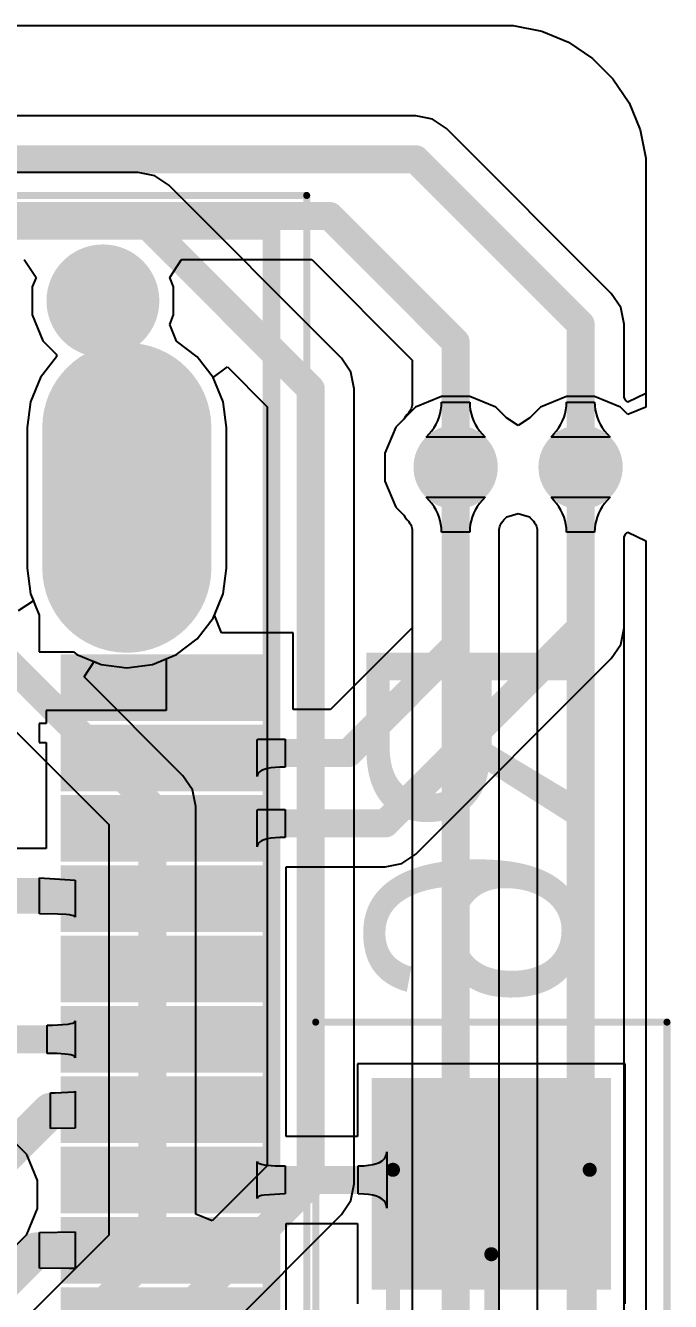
# Model space of a CAD drawing. Header units: millimetres. Extents: x 0 to 168, y 0 to 109.
# Drawn here: x 157.97 to 162.56, y 70.65 to 79.72 of the extents above; entities that cross this region are included whole.
import ezdxf

# ---------------------------------------------------------------- set-up
doc = ezdxf.new("R2010")
doc.units = ezdxf.units.MM
for name, color, linetype in [('BottomLayer', 5, 'Continuous'), ('BottomOverlay', 54, 'Continuous'), ('BottomPaste', 16, 'Continuous'), ('BottomSolder', 6, 'Continuous'), ('Mechanical13', 56, 'Continuous'), ('Mechanical15', 56, 'Continuous'), ('MultiLayer', 9, 'Continuous'), ('PadHoleLayer', 156, 'Continuous'), ('TopLayer', 1, 'Continuous'), ('TopSolder', 216, 'Continuous'), ('ViaHoleLayer', 16, 'Continuous')]:
    doc.layers.add(name, color=color, linetype=linetype)
doc.styles.add('Arial', font='arial.ttf', dxfattribs={"height": 0.2})

# ---------------------------------------------------------------- blocks, each defined once
blk = doc.blocks.new('RES0805_B_12')
at = {"layer": 'BottomLayer'}
for points in [[(-0.35, 0.75), (-0.35, -0.75), (-1.65, -0.75), (-1.65, 0.75)], [(1.65, 0.75), (1.65, -0.75), (0.35, -0.75), (0.35, 0.75)]]:
    blk.add_hatch(color=5, dxfattribs=at).paths.add_polyline_path(points)
at = {"layer": 'BottomPaste'}
for points in [[(-0.35, 0.75), (-0.35, -0.75), (-1.65, -0.75), (-1.65, 0.75)], [(1.65, 0.75), (1.65, -0.75), (0.35, -0.75), (0.35, 0.75)]]:
    blk.add_hatch(color=16, dxfattribs=at).paths.add_polyline_path(points)
at = {"layer": 'BottomSolder'}
for points in [[(-0.2484, 0.8516), (-0.2484, -0.8516), (-1.7516, -0.8516), (-1.7516, 0.8516)], [(1.7516, 0.8516), (1.7516, -0.8516), (0.2484, -0.8516), (0.2484, 0.8516)]]:
    blk.add_hatch(color=6, dxfattribs=at).paths.add_polyline_path(points)
at = {"layer": 'Mechanical13', "const_width": 0.1}
for points in [[(-1.1, -0.7), (-1.1, 0.7)], [(1.1, 0.7), (-1.1, 0.7)], [(1.1, -0.7), (1.1, 0.7)], [(1.1, -0.7), (-1.1, -0.7)]]:
    blk.add_lwpolyline(points, dxfattribs=at)
at = {"layer": 'Mechanical13', "const_width": 0.05}
for points in [[(-1.125, 0.7, 1), (-1.075, 0.7, 1)], [(-1.125, 0.7, 1), (-1.075, 0.7, 1)], [(1.075, 0.7, 1), (1.125, 0.7, 1)], [(1.075, 0.7, 1), (1.125, 0.7, 1)], [(-1.125, -0.7, 1), (-1.075, -0.7, 1)], [(-1.125, -0.7, 1), (-1.075, -0.7, 1)], [(1.075, -0.7, 1), (1.125, -0.7, 1)], [(1.075, -0.7, 1), (1.125, -0.7, 1)]]:
    blk.add_lwpolyline(points, format="xyb", close=True, dxfattribs=at)
at = {"layer": 'Mechanical15'}
for points, const_width in [([(-2.15, -1.25), (-2.15, 1.25)], 0.05), ([(2.15, 1.25), (-2.15, 1.25)], 0.05), ([(2.15, -1.25), (2.15, 1.25)], 0.05), ([(0, -0.5), (0, 0.5)], 0.1), ([(0.5, 0), (-0.5, 0)], 0.1), ([(2.15, -1.25), (-2.15, -1.25)], 0.05)]:
    blk.add_lwpolyline(points, dxfattribs=dict(at, const_width=const_width))
for points, const_width in [([(-2.1625, 1.25, 1), (-2.1375, 1.25, 1)], 0.025), ([(-2.1625, 1.25, 1), (-2.1375, 1.25, 1)], 0.025), ([(2.1375, 1.25, 1), (2.1625, 1.25, 1)], 0.025), ([(2.1375, 1.25, 1), (2.1625, 1.25, 1)], 0.025), ([(-0.025, 0.5, 1), (0.025, 0.5, 1)], 0.05), ([(-0.525, 0, 1), (-0.475, 0, 1)], 0.05), ([(0.475, 0, 1), (0.525, 0, 1)], 0.05), ([(-0.025, -0.5, 1), (0.025, -0.5, 1)], 0.05), ([(-2.1625, -1.25, 1), (-2.1375, -1.25, 1)], 0.025), ([(-2.1625, -1.25, 1), (-2.1375, -1.25, 1)], 0.025), ([(2.1375, -1.25, 1), (2.1625, -1.25, 1)], 0.025), ([(2.1375, -1.25, 1), (2.1625, -1.25, 1)], 0.025)]:
    blk.add_lwpolyline(points, format="xyb", close=True, dxfattribs=dict(at, const_width=const_width))
blk = doc.blocks.new('JAE_DX07S024WJ3R400_B_15')
at = {"layer": 'BottomLayer'}
h = blk.add_hatch(color=5, dxfattribs=at)
edge = h.paths.add_edge_path()
edge.add_arc((3.6, -1.47), 0.5, 90, 270)
edge.add_line((3.6, -1.97), (4.6, -1.97))
edge.add_arc((4.6, -1.47), 0.5, 270, 450)
edge.add_line((4.6, -0.97), (3.6, -0.97))
h = blk.add_hatch(color=5, dxfattribs=at)
edge = h.paths.add_edge_path()
edge.add_arc((5.5, -1.3), 0.3, 0, 360)
for points in [[(-1.115, -1.1), (-1.115, -2.4), (-1.385, -2.4), (-1.385, -1.1)], [(-0.615, -1.1), (-0.615, -2.4), (-0.885, -2.4), (-0.885, -1.1)], [(-0.115, -1.1), (-0.115, -2.4), (-0.385, -2.4), (-0.385, -1.1)], [(0.385, -1.1), (0.385, -2.4), (0.115, -2.4), (0.115, -1.1)], [(0.885, -1.1), (0.885, -2.4), (0.615, -2.4), (0.615, -1.1)], [(1.385, -1.1), (1.385, -2.4), (1.115, -2.4), (1.115, -1.1)], [(1.885, -1.1), (1.885, -2.4), (1.615, -2.4), (1.615, -1.1)], [(2.385, -1.1), (2.385, -2.4), (2.115, -2.4), (2.115, -1.1)], [(2.885, -1.1), (2.885, -2.4), (2.615, -2.4), (2.615, -1.1)]]:
    blk.add_hatch(color=5, dxfattribs=at).paths.add_polyline_path(points)
at = {"layer": 'BottomPaste'}
for points in [[(-1.115, -1.1), (-1.115, -2.4), (-1.385, -2.4), (-1.385, -1.1)], [(-0.615, -1.1), (-0.615, -2.4), (-0.885, -2.4), (-0.885, -1.1)], [(-0.115, -1.1), (-0.115, -2.4), (-0.385, -2.4), (-0.385, -1.1)], [(0.385, -1.1), (0.385, -2.4), (0.115, -2.4), (0.115, -1.1)], [(0.885, -1.1), (0.885, -2.4), (0.615, -2.4), (0.615, -1.1)], [(1.385, -1.1), (1.385, -2.4), (1.115, -2.4), (1.115, -1.1)], [(1.885, -1.1), (1.885, -2.4), (1.615, -2.4), (1.615, -1.1)], [(2.385, -1.1), (2.385, -2.4), (2.115, -2.4), (2.115, -1.1)], [(2.885, -1.1), (2.885, -2.4), (2.615, -2.4), (2.615, -1.1)]]:
    blk.add_hatch(color=16, dxfattribs=at).paths.add_polyline_path(points)
at = {"layer": 'BottomSolder'}
h = blk.add_hatch(color=6, dxfattribs=at)
edge = h.paths.add_edge_path()
edge.add_arc((3.6, -1.47), 0.6016, 90, 270)
edge.add_line((3.6, -2.0716), (4.6, -2.0716))
edge.add_arc((4.6, -1.47), 0.6016, 270, 450)
edge.add_line((4.6, -0.8684), (3.6, -0.8684))
h = blk.add_hatch(color=6, dxfattribs=at)
edge = h.paths.add_edge_path()
edge.add_arc((5.5, -1.3), 0.4016, 0, 360)
for points in [[(-1.5134, -0.9984), (-1.5134, -2.5016), (-1.9866, -2.5016), (-1.9866, -0.9984)], [(-1.0134, -0.9984), (-1.0134, -2.5016), (-1.4866, -2.5016), (-1.4866, -0.9984)], [(-0.5134, -0.9984), (-0.5134, -2.5016), (-0.9866, -2.5016), (-0.9866, -0.9984)], [(-0.0134, -0.9984), (-0.0134, -2.5016), (-0.4866, -2.5016), (-0.4866, -0.9984)], [(0.4866, -0.9984), (0.4866, -2.5016), (0.0134, -2.5016), (0.0134, -0.9984)], [(0.9866, -0.9984), (0.9866, -2.5016), (0.5134, -2.5016), (0.5134, -0.9984)], [(1.4866, -0.9984), (1.4866, -2.5016), (1.0134, -2.5016), (1.0134, -0.9984)], [(1.9866, -0.9984), (1.9866, -2.5016), (1.5134, -2.5016), (1.5134, -0.9984)], [(2.4866, -0.9984), (2.4866, -2.5016), (2.0134, -2.5016), (2.0134, -0.9984)], [(2.9866, -0.9984), (2.9866, -2.5016), (2.5134, -2.5016), (2.5134, -0.9984)]]:
    blk.add_hatch(color=6, dxfattribs=at).paths.add_polyline_path(points)
at = {"layer": 'MultiLayer'}
h = blk.add_hatch(color=9, dxfattribs=at)
edge = h.paths.add_edge_path()
edge.add_arc((3.6, -1.47), 0.5, 90, 270)
edge.add_line((3.6, -1.97), (4.6, -1.97))
edge.add_arc((4.6, -1.47), 0.5, 270, 450)
edge.add_line((4.6, -0.97), (3.6, -0.97))
h = blk.add_hatch(color=9, dxfattribs=at)
edge = h.paths.add_edge_path()
edge.add_arc((5.5, -1.3), 0.3, 0, 360)
at = {"layer": 'PadHoleLayer'}
h = blk.add_hatch(color=156, dxfattribs=at)
edge = h.paths.add_edge_path()
edge.add_arc((3.85, -1.47), 0.4, 90, 270)
edge.add_line((3.85, -1.87), (4.35, -1.87))
edge.add_arc((4.35, -1.47), 0.4, 270, 450)
edge.add_line((4.35, -1.07), (3.85, -1.07))
h = blk.add_hatch(color=156, dxfattribs=at)
edge = h.paths.add_edge_path()
edge.add_arc((5.5, -1.3), 0.3, 0, 360)
at = {"layer": 'TopLayer'}
h = blk.add_hatch(color=1, dxfattribs=at)
edge = h.paths.add_edge_path()
edge.add_arc((3.6, -1.47), 0.5, 90, 270)
edge.add_line((3.6, -1.97), (4.6, -1.97))
edge.add_arc((4.6, -1.47), 0.5, 270, 450)
edge.add_line((4.6, -0.97), (3.6, -0.97))
h = blk.add_hatch(color=1, dxfattribs=at)
edge = h.paths.add_edge_path()
edge.add_arc((5.5, -1.3), 0.3, 0, 360)
at = {"layer": 'TopSolder'}
h = blk.add_hatch(color=216, dxfattribs=at)
edge = h.paths.add_edge_path()
edge.add_arc((3.6, -1.47), 0.6016, 90, 270)
edge.add_line((3.6, -2.0716), (4.6, -2.0716))
edge.add_arc((4.6, -1.47), 0.6016, 270, 450)
edge.add_line((4.6, -0.8684), (3.6, -0.8684))
h = blk.add_hatch(color=216, dxfattribs=at)
edge = h.paths.add_edge_path()
edge.add_arc((5.5, -1.3), 0.4016, 0, 360)
at = {"layer": 'BottomOverlay', "const_width": 0.127}
for points in [[(6, 2.5), (6, -2.5)], [(3.2, -2.5), (6, -2.5)]]:
    blk.add_lwpolyline(points, dxfattribs=at)
at = {"layer": 'BottomOverlay', "const_width": 0.0635}
for points in [[(3.1683, -2.5, 1), (3.2318, -2.5, 1)], [(5.9683, -2.5, 1), (6.0318, -2.5, 1)], [(5.9683, -2.5, 1), (6.0318, -2.5, 1)]]:
    blk.add_lwpolyline(points, format="xyb", close=True, dxfattribs=at)
at = {"layer": 'Mechanical13', "const_width": 0.127}
for points in [[(6, 2.5), (6, -2.5)], [(-6, -2.5), (6, -2.5)]]:
    blk.add_lwpolyline(points, dxfattribs=at)
at = {"layer": 'Mechanical13', "const_width": 0.0635}
blk.add_lwpolyline([(5.9683, -2.5, 1), (6.0318, -2.5, 1)], format="xyb", close=True, dxfattribs=at)
blk.add_lwpolyline([(5.9683, -2.5, 1), (6.0318, -2.5, 1)], format="xyb", close=True, dxfattribs=at)
at = {"layer": 'Mechanical15', "const_width": 0.05}
for points in [[(6.25, 2.75), (6.25, -2.75)], [(-6.25, -2.75), (6.25, -2.75)]]:
    blk.add_lwpolyline(points, dxfattribs=at)
at = {"layer": 'Mechanical15', "const_width": 0.025}
blk.add_lwpolyline([(6.2375, -2.75, 1), (6.2625, -2.75, 1)], format="xyb", close=True, dxfattribs=at)
blk.add_lwpolyline([(6.2375, -2.75, 1), (6.2625, -2.75, 1)], format="xyb", close=True, dxfattribs=at)

msp = doc.modelspace()

# ---------------------------------------------------------------- hatches: boundary and pattern name
at = {"layer": 'BottomLayer'}
h = msp.add_hatch(color=5, dxfattribs=at)
edge = h.paths.add_edge_path()
edge.add_arc((161.036, 76.581), 0.3, 0, 360)
h = msp.add_hatch(color=5, dxfattribs=at)
edge = h.paths.add_edge_path()
edge.add_arc((161.925, 76.581), 0.3, 0, 360)
at = {"layer": 'TopLayer'}
h = msp.add_hatch(color=1, dxfattribs=at)
edge = h.paths.add_edge_path()
edge.add_arc((161.036, 76.581), 0.3, 0, 360)
h = msp.add_hatch(color=1, dxfattribs=at)
edge = h.paths.add_edge_path()
edge.add_arc((161.925, 76.581), 0.3, 0, 360)
at = {"layer": 'ViaHoleLayer'}
h = msp.add_hatch(color=16, dxfattribs=at)
edge = h.paths.add_edge_path()
edge.add_arc((161.036, 76.581), 0.15, 0, 360)
h = msp.add_hatch(color=16, dxfattribs=at)
edge = h.paths.add_edge_path()
edge.add_arc((161.925, 76.581), 0.15, 0, 360)

# ---------------------------------------------------------------- linework, layer by layer
at = {"layer": 'BottomLayer'}
for p, q in [((106.2132, 79.7211), (161.3432, 79.7211)), ((161.3432, 79.7211), (161.3432, 79.7211)), ((161.3432, 79.7211), (161.3432, 79.7211)), ((161.3432, 79.7211), (161.4462, 79.7211)), ((161.4462, 79.7211), (161.6483, 79.6809)), ((161.6483, 79.6809), (161.8386, 79.6021)), ((161.8386, 79.6021), (162.0099, 79.4876)), ((162.0099, 79.4876), (162.1556, 79.3419)), ((162.1556, 79.3419), (162.2701, 79.1706)), ((162.2701, 79.1706), (162.3489, 78.9803)), ((160.7526, 79.0785), (154.305, 79.0785)), ((160.8709, 79.055), (160.7526, 79.0785)), ((160.9712, 78.988), (160.8709, 79.055)), ((162.1436, 77.8156), (160.9712, 78.988)), ((162.3489, 78.9803), (162.3891, 78.7782)), ((162.3891, 78.7782), (162.3891, 78.6752)), ((162.3891, 78.6752), (162.3891, 77.1051)), ((157.9657, 78.0571), (158.0505, 77.9301)), ((159.0015, 77.9301), (159.0863, 78.0571)), ((159.0863, 78.0571), (160.0118, 78.0571)), ((160.0118, 78.0571), (160.7269, 77.3419)), ((158.0505, 77.9301), (158.0228, 77.8631)), ((158.0228, 77.8631), (158.0228, 77.6629)), ((159.0292, 77.8631), (159.0015, 77.9301)), ((159.0292, 77.6629), (159.0292, 77.8631)), ((162.2106, 77.7153), (162.1436, 77.8156)), ((158.0228, 77.6629), (158.0994, 77.478)), ((159.0011, 77.595), (159.0292, 77.6629)), ((162.2341, 77.597), (162.2106, 77.7153)), ((159.0497, 77.4776), (159.0011, 77.595)), ((162.2341, 77.0787), (162.2341, 77.597)), ((158.0994, 77.478), (158.1956, 77.3818)), ((159.0506, 77.4772), (159.0497, 77.4776)), ((159.1975, 77.3645), (159.0506, 77.4772)), ((158.1945, 77.3645), (158.0818, 77.2176)), ((158.1956, 77.3818), (158.1945, 77.3645)), ((159.3102, 77.2176), (159.1975, 77.3645)), ((160.7269, 77.3419), (160.7269, 77.0219)), ((158.0818, 77.2176), (158.0109, 77.0466)), ((159.3811, 77.0466), (159.3102, 77.2176)), ((158.0109, 77.0466), (157.9867, 76.863)), ((159.4053, 76.863), (159.3811, 77.0466)), ((160.9349, 77.016), (160.936, 77.0438)), ((160.936, 77.0438), (161.136, 77.0438)), ((161.136, 77.0438), (161.1371, 77.016)), ((161.8239, 77.016), (161.825, 77.0438)), ((161.825, 77.0438), (162.025, 77.0438)), ((162.025, 77.0438), (162.0261, 77.016)), ((162.2456, 77.0568), (162.2341, 77.0787)), ((162.2621, 77.0438), (162.2456, 77.0568)), ((162.3891, 77.1051), (162.2621, 77.0438)), ((160.6761, 76.9383), (160.6665, 76.9231)), ((160.692, 76.955), (160.6761, 76.9383)), ((160.7012, 76.966), (160.692, 76.955)), ((160.7085, 76.9763), (160.7012, 76.966)), ((160.7143, 76.986), (160.7085, 76.9763)), ((160.7189, 76.9952), (160.7143, 76.986)), ((160.7224, 77.0041), (160.7189, 76.9952)), ((160.725, 77.0131), (160.7224, 77.0041)), ((160.7269, 77.0219), (160.725, 77.0131)), ((160.9085, 76.9113), (160.9184, 76.9365)), ((160.9184, 76.9365), (160.9261, 76.9623)), ((160.9261, 76.9623), (160.9316, 76.9888)), ((160.9316, 76.9888), (160.9349, 77.016)), ((161.1371, 77.016), (161.1404, 76.9888)), ((161.1404, 76.9888), (161.1459, 76.9623)), ((161.1459, 76.9623), (161.1536, 76.9365)), ((161.1536, 76.9365), (161.1635, 76.9113)), ((161.7975, 76.9113), (161.8074, 76.9365)), ((161.8074, 76.9365), (161.8151, 76.9623)), ((161.8151, 76.9623), (161.8206, 76.9888)), ((161.8206, 76.9888), (161.8239, 77.016)), ((162.0261, 77.016), (162.0294, 76.9888)), ((162.0294, 76.9888), (162.0349, 76.9623)), ((162.0349, 76.9623), (162.0426, 76.9365)), ((162.0426, 76.9365), (162.0525, 76.9113)), ((157.9867, 76.863), (157.9867, 75.863)), ((159.4053, 75.863), (159.4053, 76.863)), ((160.6094, 76.866), (160.5328, 76.6811)), ((160.6665, 76.9231), (160.6094, 76.866)), ((160.8656, 76.8397), (160.8821, 76.8629)), ((160.8821, 76.8629), (160.8964, 76.8868)), ((160.8964, 76.8868), (160.9085, 76.9113)), ((161.1635, 76.9113), (161.1756, 76.8868)), ((161.1756, 76.8868), (161.1899, 76.8629)), ((161.1899, 76.8629), (161.2064, 76.8397)), ((161.7546, 76.8397), (161.7711, 76.8629)), ((161.7711, 76.8629), (161.7854, 76.8868)), ((161.7854, 76.8868), (161.7975, 76.9113)), ((162.0525, 76.9113), (162.0646, 76.8868)), ((162.0646, 76.8868), (162.0789, 76.8629)), ((162.0789, 76.8629), (162.0954, 76.8397)), ((160.826, 76.7952), (160.8469, 76.8171)), ((161.246, 76.7952), (160.826, 76.7952)), ((160.8469, 76.8171), (160.8656, 76.8397)), ((161.2064, 76.8397), (161.2251, 76.8171)), ((161.2251, 76.8171), (161.246, 76.7952)), ((161.715, 76.7952), (161.7359, 76.8171)), ((162.135, 76.7952), (161.715, 76.7952)), ((161.7359, 76.8171), (161.7546, 76.8397)), ((162.0954, 76.8397), (162.1141, 76.8171)), ((162.1141, 76.8171), (162.135, 76.7952)), ((160.5328, 76.6811), (160.5328, 76.4809)), ((160.5328, 76.4809), (160.6094, 76.296)), ((160.8469, 76.3449), (160.826, 76.3668)), ((160.826, 76.3668), (161.246, 76.3668)), ((160.8656, 76.3223), (160.8469, 76.3449)), ((160.8821, 76.2991), (160.8656, 76.3223)), ((160.8964, 76.2752), (160.8821, 76.2991)), ((161.1899, 76.2991), (161.1756, 76.2752)), ((161.2064, 76.3223), (161.1899, 76.2991)), ((161.2251, 76.3449), (161.2064, 76.3223)), ((161.246, 76.3668), (161.2251, 76.3449)), ((161.7359, 76.3449), (161.715, 76.3668)), ((161.715, 76.3668), (162.135, 76.3668)), ((161.7546, 76.3223), (161.7359, 76.3449)), ((161.7711, 76.2991), (161.7546, 76.3223)), ((161.7854, 76.2752), (161.7711, 76.2991)), ((162.0789, 76.2991), (162.0646, 76.2752)), ((162.0954, 76.3223), (162.0789, 76.2991)), ((162.1141, 76.3449), (162.0954, 76.3223)), ((162.135, 76.3668), (162.1141, 76.3449)), ((160.6094, 76.296), (160.6665, 76.2389)), ((160.6665, 76.2389), (160.6761, 76.2237)), ((160.6761, 76.2237), (160.692, 76.207)), ((160.9085, 76.2507), (160.8964, 76.2752)), ((160.9184, 76.2255), (160.9085, 76.2507)), ((160.9261, 76.1997), (160.9184, 76.2255)), ((161.1536, 76.2255), (161.1459, 76.1997)), ((161.1635, 76.2507), (161.1536, 76.2255)), ((161.1756, 76.2752), (161.1635, 76.2507)), ((161.7975, 76.2507), (161.7854, 76.2752)), ((161.8074, 76.2255), (161.7975, 76.2507)), ((161.8151, 76.1997), (161.8074, 76.2255)), ((162.0426, 76.2255), (162.0349, 76.1997)), ((162.0525, 76.2507), (162.0426, 76.2255)), ((162.0646, 76.2752), (162.0525, 76.2507)), ((160.692, 76.207), (160.7012, 76.196)), ((160.7012, 76.196), (160.7085, 76.1857)), ((160.7085, 76.1857), (160.7143, 76.176)), ((160.7143, 76.176), (160.7189, 76.1668)), ((160.7189, 76.1668), (160.7224, 76.1579)), ((160.7224, 76.1579), (160.725, 76.1489)), ((160.725, 76.1489), (160.7269, 76.1401)), ((160.7269, 76.1401), (160.7269, 75.439)), ((160.9316, 76.1732), (160.9261, 76.1997)), ((160.9349, 76.146), (160.9316, 76.1732)), ((160.936, 76.1182), (160.9349, 76.146)), ((161.136, 76.1182), (160.936, 76.1182)), ((161.1371, 76.146), (161.136, 76.1182)), ((161.1404, 76.1732), (161.1371, 76.146)), ((161.1459, 76.1997), (161.1404, 76.1732)), ((161.8206, 76.1732), (161.8151, 76.1997)), ((161.8239, 76.146), (161.8206, 76.1732)), ((161.825, 76.1182), (161.8239, 76.146)), ((162.025, 76.1182), (161.825, 76.1182)), ((162.0261, 76.146), (162.025, 76.1182)), ((162.0294, 76.1732), (162.0261, 76.146)), ((162.0349, 76.1997), (162.0294, 76.1732)), ((162.2456, 76.1052), (162.2621, 76.1182)), ((162.2621, 76.1182), (162.3891, 76.0569)), ((162.2341, 76.0833), (162.2456, 76.1052)), ((162.2341, 75.438), (162.2341, 76.0833)), ((162.3891, 76.0569), (162.3891, 70.466)), ((157.9867, 75.863), (158.0109, 75.6794)), ((159.3811, 75.6794), (159.4053, 75.863)), ((158.0109, 75.6794), (158.0732, 75.529)), ((159.3188, 75.529), (159.3811, 75.6794)), ((158.0732, 75.529), (158.072, 75.402)), ((159.3698, 75.402), (159.3188, 75.529)), ((158.072, 75.402), (158.072, 75.402)), ((158.072, 75.402), (158.072, 75.402)), ((158.072, 75.402), (158.072, 75.267)), ((159.88, 75.402), (159.3698, 75.402)), ((159.88, 74.8571), (159.88, 75.402)), ((160.7269, 75.439), (160.145, 74.8571)), ((162.2106, 75.3197), (162.2341, 75.438)), ((162.1436, 75.2194), (162.2106, 75.3197)), ((158.072, 75.267), (158.3175, 75.267)), ((158.3175, 75.267), (158.3413, 75.2487)), ((158.3413, 75.2487), (158.5124, 75.1779)), ((158.8796, 75.1779), (158.976, 75.2178)), ((158.976, 75.2178), (158.976, 74.8512)), ((160.7536, 73.8294), (162.1436, 75.2194)), ((158.5124, 75.1779), (158.696, 75.1537)), ((158.696, 75.1537), (158.8796, 75.1779)), ((158.976, 74.8512), (158.1227, 74.8512)), ((158.1227, 74.8512), (158.1227, 74.759)), ((160.145, 74.8571), (159.88, 74.8571)), ((158.1227, 74.759), (158.072, 74.759)), ((158.072, 74.759), (158.072, 74.624)), ((158.072, 74.624), (158.1228, 74.624)), ((158.1228, 74.624), (158.1228, 73.8697)), ((159.6229, 74.645), (159.6249, 74.6455)), ((159.6229, 74.3811), (159.6229, 74.645)), ((159.6249, 74.6455), (159.631, 74.646)), ((159.631, 74.646), (159.6729, 74.6472)), ((159.6729, 74.6472), (159.8229, 74.648)), ((159.8229, 74.648), (159.8229, 74.448)), ((159.6249, 74.3938), (159.6229, 74.3811)), ((159.631, 74.4052), (159.6249, 74.3938)), ((159.641, 74.4152), (159.631, 74.4052)), ((159.6549, 74.4239), (159.641, 74.4152)), ((159.6729, 74.4313), (159.6549, 74.4239)), ((159.6949, 74.4373), (159.6729, 74.4313)), ((159.721, 74.442), (159.6949, 74.4373)), ((159.7849, 74.4473), (159.721, 74.442)), ((159.8229, 74.448), (159.7849, 74.4473)), ((159.6229, 74.1449), (159.6249, 74.1455)), ((159.6229, 73.881), (159.6229, 74.1449)), ((159.6249, 74.1455), (159.631, 74.146)), ((159.631, 74.146), (159.6729, 74.1472)), ((159.6729, 74.1472), (159.8229, 74.148)), ((159.8229, 74.148), (159.8229, 73.948)), ((159.721, 73.942), (159.6949, 73.9373)), ((159.7849, 73.9473), (159.721, 73.942)), ((159.8229, 73.948), (159.7849, 73.9473)), ((158.1228, 73.8697), (157.7909, 73.8697)), ((159.6249, 73.8938), (159.6229, 73.881)), ((159.631, 73.9052), (159.6249, 73.8938)), ((159.641, 73.9152), (159.631, 73.9052)), ((159.6549, 73.9239), (159.641, 73.9152)), ((159.6729, 73.9313), (159.6549, 73.9239)), ((159.6949, 73.9373), (159.6729, 73.9313)), ((160.535, 73.7389), (160.6533, 73.7624)), ((160.6533, 73.7624), (160.7536, 73.8294)), ((159.8292, 72.6748), (159.8292, 73.7389)), ((159.8292, 73.7389), (160.535, 73.7389)), ((158.075, 73.406), (158.075, 73.66)), ((158.075, 73.66), (158.329, 73.645)), ((158.329, 73.645), (158.329, 73.381)), ((158.2046, 73.4038), (158.075, 73.406)), ((158.2655, 73.3998), (158.2046, 73.4038)), ((158.2884, 73.397), (158.2655, 73.3998)), ((158.3062, 73.3938), (158.2884, 73.397)), ((158.3189, 73.39), (158.3062, 73.3938)), ((158.3265, 73.3858), (158.3189, 73.39)), ((158.329, 73.381), (158.3265, 73.3858)), ((159.8292, 71.8221), (159.8292, 72.6748)), ((158.129, 72.613), (158.167, 72.6133)), ((158.129, 72.413), (158.129, 72.613)), ((158.167, 72.6133), (158.279, 72.621)), ((158.279, 72.621), (158.297, 72.6245)), ((158.297, 72.6245), (158.311, 72.6287)), ((158.311, 72.6287), (158.321, 72.6334)), ((158.321, 72.6334), (158.327, 72.6389)), ((158.327, 72.6389), (158.329, 72.6449)), ((158.329, 72.6449), (158.329, 72.381)), ((158.201, 72.4117), (158.129, 72.413)), ((158.257, 72.4079), (158.201, 72.4117)), ((158.279, 72.405), (158.257, 72.4079)), ((158.297, 72.4015), (158.279, 72.405)), ((158.311, 72.3973), (158.297, 72.4015)), ((158.321, 72.3926), (158.311, 72.3973)), ((158.327, 72.3871), (158.321, 72.3926)), ((158.329, 72.381), (158.327, 72.3871)), ((162.2432, 72.3382), (160.3368, 72.3382)), ((160.3368, 72.3382), (160.3368, 71.8221)), ((162.2432, 70.6318), (162.2432, 72.3382)), ((158.1523, 72.132), (158.1858, 72.1321)), ((158.1523, 71.878), (158.1523, 72.132)), ((158.1858, 72.1321), (158.322, 72.1403)), ((158.322, 72.1403), (158.3273, 72.1425)), ((158.3273, 72.1425), (158.329, 72.145)), ((158.329, 72.145), (158.329, 71.8811)), ((158.329, 71.8811), (158.1523, 71.878)), ((160.3368, 71.8221), (159.8292, 71.8221)), ((160.5278, 71.662), (160.538, 71.677)), ((160.538, 71.677), (160.5441, 71.694)), ((160.5441, 71.694), (160.5461, 71.713)), ((160.5461, 71.713), (160.5461, 71.313)), ((159.6229, 71.381), (159.6229, 71.6449)), ((159.6229, 71.6449), (159.6249, 71.6389)), ((159.6249, 71.6389), (159.631, 71.6334)), ((159.631, 71.6334), (159.641, 71.6287)), ((159.641, 71.6287), (159.6549, 71.6245)), ((159.6549, 71.6245), (159.6729, 71.621)), ((159.6729, 71.621), (159.6949, 71.6181)), ((159.6949, 71.6181), (159.751, 71.6143)), ((159.751, 71.6143), (159.8229, 71.613)), ((159.8229, 71.613), (159.8229, 71.413)), ((160.343, 71.613), (160.3816, 71.614)), ((160.343, 71.413), (160.343, 71.613)), ((160.3816, 71.614), (160.4161, 71.617)), ((160.4161, 71.617), (160.4466, 71.622)), ((160.4466, 71.622), (160.473, 71.629)), ((160.473, 71.629), (160.4953, 71.638)), ((160.4953, 71.638), (160.5136, 71.649)), ((160.5136, 71.649), (160.5278, 71.662)), ((159.6549, 71.4015), (159.641, 71.3973)), ((159.6729, 71.405), (159.6549, 71.4015)), ((159.7849, 71.4127), (159.6729, 71.405)), ((159.8229, 71.413), (159.7849, 71.4127)), ((160.3816, 71.412), (160.343, 71.413)), ((160.4161, 71.409), (160.3816, 71.412)), ((160.4466, 71.404), (160.4161, 71.409)), ((160.473, 71.397), (160.4466, 71.404)), ((159.6249, 71.3871), (159.6229, 71.381)), ((159.631, 71.3925), (159.6249, 71.3871)), ((159.641, 71.3973), (159.631, 71.3925)), ((160.4953, 71.388), (160.473, 71.397)), ((160.5136, 71.377), (160.4953, 71.388)), ((160.5278, 71.364), (160.5136, 71.377)), ((160.538, 71.349), (160.5278, 71.364)), ((160.5441, 71.332), (160.538, 71.349)), ((160.5461, 71.313), (160.5441, 71.332)), ((158.075, 71.14), (158.329, 71.145)), ((158.075, 70.886), (158.075, 71.14)), ((158.329, 71.145), (158.329, 70.881)), ((159.8292, 69.902), (159.8292, 71.2039)), ((159.8292, 71.2039), (160.3368, 71.2039)), ((160.3368, 71.2039), (160.3368, 70.6318)), ((158.2884, 70.8842), (158.075, 70.886)), ((158.3189, 70.8828), (158.2884, 70.8842)), ((158.3265, 70.882), (158.3189, 70.8828)), ((158.329, 70.881), (158.3265, 70.882))]:
    msp.add_line(p, q, dxfattribs=at)
for points, const_width in [([(154.305, 78.7694), (160.7526, 78.7694)], 0.2), ([(160.7526, 78.7694), (161.925, 77.597)], 0.2), ([(154.472, 78.3662), (160.1398, 78.3662)], 0.2), ([(160.1398, 78.3662), (161.036, 77.47)], 0.2), ([(161.925, 76.581), (161.925, 77.597)], 0.2), ([(161.036, 76.581), (161.036, 77.47)], 0.2), ([(161.036, 75.311), (161.036, 76.581)], 0.2), ([(161.925, 75.438), (161.925, 76.581)], 0.2), ([(160.535, 74.048), (161.925, 75.438)], 0.2), ([(160.273, 74.548), (161.036, 75.311)], 0.2), ([(158.976, 74.513), (159.011, 74.548)], 0.2), ([(159.011, 74.548), (160.273, 74.548)], 0.2), ([(158.976, 74.013), (159.011, 74.048)], 0.2), ([(159.011, 74.048), (160.535, 74.048)], 0.2), ([(157.226, 73.533), (158.3506, 73.533)], 0.254), ([(158.3506, 73.533), (158.3626, 73.521)], 0.254), ([(158.3626, 73.521), (158.968, 73.521)], 0.254), ([(158.968, 73.521), (158.976, 73.513)], 0.254), ([(157.476, 72.513), (158.976, 72.513)], 0.2), ([(157.5571, 71.4098), (158.1523, 72.005)], 0.254), ([(158.1523, 72.005), (158.968, 72.005)], 0.254), ([(158.968, 72.005), (158.976, 72.013)], 0.254), ([(158.976, 71.513), (161.262, 71.513)], 0.2), ([(161.262, 71.513), (161.29, 71.485)], 0.2), ([(157.8181, 70.7796), (158.0515, 71.013)], 0.254), ([(158.0515, 71.013), (158.976, 71.013)], 0.254)]:
    msp.add_lwpolyline(points, dxfattribs=dict(at, const_width=const_width))
for points, const_width in [([(160.7026, 78.7694, 1), (160.8026, 78.7694, 1)], 0.1), ([(160.7026, 78.7694, 1), (160.8026, 78.7694, 1)], 0.1), ([(160.0898, 78.3662, 1), (160.1898, 78.3662, 1)], 0.1), ([(160.0898, 78.3662, 1), (160.1898, 78.3662, 1)], 0.1), ([(161.875, 77.597, 1), (161.975, 77.597, 1)], 0.1), ([(161.875, 77.597, 1), (161.975, 77.597, 1)], 0.1), ([(160.986, 77.47, 1), (161.086, 77.47, 1)], 0.1), ([(160.986, 77.47, 1), (161.086, 77.47, 1)], 0.1), ([(160.986, 76.581, 1), (161.086, 76.581, 1)], 0.1), ([(160.986, 76.581, 1), (161.086, 76.581, 1)], 0.1), ([(161.875, 76.581, 1), (161.975, 76.581, 1)], 0.1), ([(161.875, 76.581, 1), (161.975, 76.581, 1)], 0.1), ([(161.875, 75.438, 1), (161.975, 75.438, 1)], 0.1), ([(161.875, 75.438, 1), (161.975, 75.438, 1)], 0.1), ([(160.986, 75.311, 1), (161.086, 75.311, 1)], 0.1), ([(160.986, 75.311, 1), (161.086, 75.311, 1)], 0.1), ([(158.926, 74.513, 1), (159.026, 74.513, 1)], 0.1), ([(158.961, 74.548, 1), (159.061, 74.548, 1)], 0.1), ([(158.961, 74.548, 1), (159.061, 74.548, 1)], 0.1), ([(160.223, 74.548, 1), (160.323, 74.548, 1)], 0.1), ([(160.223, 74.548, 1), (160.323, 74.548, 1)], 0.1), ([(158.961, 74.048, 1), (159.061, 74.048, 1)], 0.1), ([(158.961, 74.048, 1), (159.061, 74.048, 1)], 0.1), ([(160.485, 74.048, 1), (160.585, 74.048, 1)], 0.1), ([(160.485, 74.048, 1), (160.585, 74.048, 1)], 0.1), ([(158.926, 74.013, 1), (159.026, 74.013, 1)], 0.1), ([(158.2871, 73.533, 1), (158.4141, 73.533, 1)], 0.127), ([(158.2871, 73.533, 1), (158.4141, 73.533, 1)], 0.127), ([(158.2991, 73.521, 1), (158.4261, 73.521, 1)], 0.127), ([(158.2991, 73.521, 1), (158.4261, 73.521, 1)], 0.127), ([(158.9045, 73.521, 1), (159.0315, 73.521, 1)], 0.127), ([(158.9045, 73.521, 1), (159.0315, 73.521, 1)], 0.127), ([(158.9125, 73.513, 1), (159.0395, 73.513, 1)], 0.127), ([(158.926, 72.513, 1), (159.026, 72.513, 1)], 0.1), ([(158.0888, 72.005, 1), (158.2158, 72.005, 1)], 0.127), ([(158.0888, 72.005, 1), (158.2158, 72.005, 1)], 0.127), ([(158.9045, 72.005, 1), (159.0315, 72.005, 1)], 0.127), ([(158.9045, 72.005, 1), (159.0315, 72.005, 1)], 0.127), ([(158.9125, 72.013, 1), (159.0395, 72.013, 1)], 0.127), ([(158.926, 71.513, 1), (159.026, 71.513, 1)], 0.1), ([(161.212, 71.513, 1), (161.312, 71.513, 1)], 0.1), ([(161.212, 71.513, 1), (161.312, 71.513, 1)], 0.1), ([(161.24, 71.485, 1), (161.34, 71.485, 1)], 0.1), ([(157.988, 71.013, 1), (158.115, 71.013, 1)], 0.127), ([(157.988, 71.013, 1), (158.115, 71.013, 1)], 0.127), ([(158.9125, 71.013, 1), (159.0395, 71.013, 1)], 0.127)]:
    msp.add_lwpolyline(points, format="xyb", close=True, dxfattribs=dict(at, const_width=const_width))
at = {"layer": 'TopLayer'}
for p, q in [((89.7142, 79.7211), (161.3432, 79.7211)), ((161.3432, 79.7211), (161.3432, 79.7211)), ((161.3432, 79.7211), (161.3432, 79.7211)), ((161.3432, 79.7211), (161.4462, 79.7211)), ((161.4462, 79.7211), (161.6483, 79.6809)), ((161.6483, 79.6809), (161.8386, 79.6021)), ((161.8386, 79.6021), (162.0099, 79.4876)), ((162.0099, 79.4876), (162.1556, 79.3419)), ((162.1556, 79.3419), (162.2701, 79.1706)), ((162.2701, 79.1706), (162.3489, 78.9803)), ((162.3489, 78.9803), (162.3891, 78.7782)), ((162.3891, 78.7782), (162.3891, 78.6752)), ((158.7759, 78.6753), (148.7242, 78.6753)), ((158.8942, 78.6518), (158.7759, 78.6753)), ((162.3891, 78.6752), (162.3891, 77.0081)), ((158.9944, 78.5848), (158.8942, 78.6518)), ((160.1651, 77.4141), (158.9944, 78.5848)), ((157.9657, 78.0571), (158.0505, 77.9301)), ((158.0505, 77.9301), (158.0228, 77.8631)), ((158.0228, 77.8631), (158.0228, 77.6629)), ((158.0228, 77.6629), (158.0994, 77.478)), ((158.0994, 77.478), (158.1956, 77.3818)), ((160.2237, 77.3555), (160.1651, 77.4141)), ((160.1651, 77.4141), (160.1651, 77.4141)), ((158.1945, 77.3645), (158.0818, 77.2176)), ((158.1956, 77.3818), (158.1945, 77.3645)), ((160.2907, 77.2553), (160.2237, 77.3555)), ((158.0818, 77.2176), (158.0109, 77.0466)), ((159.3102, 77.2176), (159.4114, 77.2935)), ((159.3811, 77.0466), (159.3102, 77.2176)), ((159.4114, 77.2935), (159.6959, 77.0089)), ((160.3142, 77.137), (160.2907, 77.2553)), ((160.3142, 71.4861), (160.3142, 77.137)), ((158.0109, 77.0466), (157.9867, 76.863)), ((159.4053, 76.863), (159.3811, 77.0466)), ((160.9359, 77.0842), (160.751, 77.0076)), ((161.1361, 77.0842), (160.9359, 77.0842)), ((161.321, 77.0076), (161.1361, 77.0842)), ((161.8249, 77.0842), (161.64, 77.0076)), ((162.0251, 77.0842), (161.8249, 77.0842)), ((162.21, 77.0076), (162.0251, 77.0842)), ((159.6959, 77.0089), (159.6959, 71.6141)), ((160.751, 77.0076), (160.6094, 76.866)), ((161.3975, 76.9311), (161.321, 77.0076)), ((161.64, 77.0076), (161.5635, 76.9311)), ((162.2621, 76.9555), (162.21, 77.0076)), ((162.3891, 77.0081), (162.2621, 76.9555)), ((157.9867, 76.863), (157.9867, 75.863)), ((159.4053, 75.863), (159.4053, 76.863)), ((160.6094, 76.866), (160.5328, 76.6811)), ((161.4805, 76.8776), (161.3975, 76.9311)), ((161.5635, 76.9311), (161.4805, 76.8776)), ((160.5328, 76.6811), (160.5328, 76.4809)), ((160.5328, 76.4809), (160.6094, 76.296)), ((160.8469, 76.3449), (160.826, 76.3668)), ((160.826, 76.3668), (161.246, 76.3668)), ((160.8656, 76.3223), (160.8469, 76.3449)), ((160.8821, 76.2991), (160.8656, 76.3223)), ((160.8964, 76.2752), (160.8821, 76.2991)), ((161.1899, 76.2991), (161.1756, 76.2752)), ((161.2064, 76.3223), (161.1899, 76.2991)), ((161.2251, 76.3449), (161.2064, 76.3223)), ((161.246, 76.3668), (161.2251, 76.3449)), ((161.7359, 76.3449), (161.715, 76.3668)), ((161.715, 76.3668), (162.135, 76.3668)), ((161.7546, 76.3223), (161.7359, 76.3449)), ((161.7711, 76.2991), (161.7546, 76.3223)), ((161.7854, 76.2752), (161.7711, 76.2991)), ((162.0789, 76.2991), (162.0646, 76.2752)), ((162.0954, 76.3223), (162.0789, 76.2991)), ((162.1141, 76.3449), (162.0954, 76.3223)), ((162.135, 76.3668), (162.1141, 76.3449)), ((160.6094, 76.296), (160.6665, 76.2389)), ((160.6665, 76.2389), (160.6761, 76.2237)), ((160.6761, 76.2237), (160.692, 76.207)), ((160.9085, 76.2507), (160.8964, 76.2752)), ((160.9184, 76.2255), (160.9085, 76.2507)), ((160.9261, 76.1997), (160.9184, 76.2255)), ((161.1536, 76.2255), (161.1459, 76.1997)), ((161.1635, 76.2507), (161.1536, 76.2255)), ((161.1756, 76.2752), (161.1635, 76.2507)), ((161.38, 76.207), (161.3959, 76.2237)), ((161.3959, 76.2237), (161.3992, 76.2289)), ((161.3992, 76.2289), (161.4805, 76.2516)), ((161.4805, 76.2516), (161.5618, 76.2289)), ((161.5618, 76.2289), (161.5651, 76.2237)), ((161.5651, 76.2237), (161.581, 76.207)), ((161.7975, 76.2507), (161.7854, 76.2752)), ((161.8074, 76.2255), (161.7975, 76.2507)), ((161.8151, 76.1997), (161.8074, 76.2255)), ((162.0426, 76.2255), (162.0349, 76.1997)), ((162.0525, 76.2507), (162.0426, 76.2255)), ((162.0646, 76.2752), (162.0525, 76.2507)), ((160.692, 76.207), (160.7012, 76.196)), ((160.7012, 76.196), (160.7085, 76.1857)), ((160.7085, 76.1857), (160.7143, 76.176)), ((160.7143, 76.176), (160.7189, 76.1668)), ((160.7189, 76.1668), (160.7224, 76.1579)), ((160.7224, 76.1579), (160.725, 76.1489)), ((160.725, 76.1489), (160.7269, 76.1401)), ((160.7269, 76.1401), (160.7269, 68.0083)), ((160.9316, 76.1732), (160.9261, 76.1997)), ((160.9349, 76.146), (160.9316, 76.1732)), ((160.936, 76.1182), (160.9349, 76.146)), ((161.136, 76.1182), (160.936, 76.1182)), ((161.1371, 76.146), (161.136, 76.1182)), ((161.1404, 76.1732), (161.1371, 76.146)), ((161.1459, 76.1997), (161.1404, 76.1732)), ((161.3451, 76.1401), (161.347, 76.1489)), ((161.3451, 67.8802), (161.3451, 76.1401)), ((161.347, 76.1489), (161.3496, 76.1579)), ((161.3496, 76.1579), (161.3531, 76.1668)), ((161.3531, 76.1668), (161.3577, 76.176)), ((161.3577, 76.176), (161.3635, 76.1857)), ((161.3635, 76.1857), (161.3708, 76.196)), ((161.3708, 76.196), (161.38, 76.207)), ((161.581, 76.207), (161.5902, 76.196)), ((161.5902, 76.196), (161.5975, 76.1857)), ((161.5975, 76.1857), (161.6033, 76.176)), ((161.6033, 76.176), (161.6079, 76.1668)), ((161.6079, 76.1668), (161.6114, 76.1579)), ((161.6114, 76.1579), (161.614, 76.1489)), ((161.614, 76.1489), (161.6159, 76.1401)), ((161.6159, 76.1401), (161.6159, 68.1181)), ((161.8206, 76.1732), (161.8151, 76.1997)), ((161.8239, 76.146), (161.8206, 76.1732)), ((161.825, 76.1182), (161.8239, 76.146)), ((162.025, 76.1182), (161.825, 76.1182)), ((162.0261, 76.146), (162.025, 76.1182)), ((162.0294, 76.1732), (162.0261, 76.146)), ((162.0349, 76.1997), (162.0294, 76.1732)), ((162.2456, 76.1052), (162.2621, 76.1182)), ((162.2621, 76.1182), (162.3891, 76.0569)), ((162.2341, 76.0833), (162.2456, 76.1052)), ((162.2341, 68.0893), (162.2341, 76.0833)), ((162.3891, 76.0569), (162.3891, 66.807)), ((157.9867, 75.863), (158.0109, 75.6794)), ((159.3811, 75.6794), (159.4053, 75.863)), ((158.0109, 75.6794), (158.0311, 75.6307)), ((159.3102, 75.5084), (159.3811, 75.6794)), ((158.0311, 75.6307), (157.9234, 75.5588)), ((159.1975, 75.3615), (159.3102, 75.5084)), ((159.0506, 75.2488), (159.1975, 75.3615)), ((158.8796, 75.1779), (159.0506, 75.2488)), ((158.3918, 75.0904), (158.4637, 75.1981)), ((158.4637, 75.1981), (158.5124, 75.1779)), ((158.5124, 75.1779), (158.696, 75.1537)), ((158.696, 75.1537), (158.8796, 75.1779)), ((159.0956, 74.3866), (158.3918, 75.0904)), ((157.8016, 74.8062), (158.5679, 74.0399)), ((159.1626, 74.2863), (159.0956, 74.3866)), ((159.1861, 74.168), (159.1626, 74.2863)), ((159.1861, 71.2703), (159.1861, 74.168)), ((158.5679, 74.0399), (158.5679, 71.121)), ((157.9836, 71.6948), (157.8421, 71.8364)), ((158.0603, 71.5099), (157.9836, 71.6948)), ((159.6959, 71.6141), (159.3035, 71.2217)), ((158.0603, 71.3097), (158.0603, 71.5099)), ((160.2907, 71.3678), (160.3142, 71.4861)), ((157.9836, 71.1248), (158.0603, 71.3097)), ((160.2237, 71.2675), (160.2907, 71.3678)), ((158.3918, 69.4356), (160.2237, 71.2675)), ((159.3035, 71.2217), (159.1861, 71.2703)), ((158.5679, 71.121), (156.6264, 69.1796)), ((157.8421, 70.9832), (157.9836, 71.1248))]:
    msp.add_line(p, q, dxfattribs=at)
at = {"layer": 'TopLayer', "const_width": 0.2}
for points in [[(148.7242, 78.3662), (158.7759, 78.3662)], [(158.7759, 78.3662), (159.9465, 77.1955)], [(159.9465, 77.1955), (160.0051, 77.137)], [(160.0051, 71.4861), (160.0051, 77.137)], [(161.036, 67.8802), (161.036, 76.581)], [(161.925, 68.0893), (161.925, 76.581)], [(157.1245, 75.9205), (158.877, 74.168)], [(158.877, 70.993), (158.877, 74.168)], [(157.607, 69.088), (160.0051, 71.4861)], [(156.845, 68.961), (158.877, 70.993)]]:
    msp.add_lwpolyline(points, dxfattribs=at)
at = {"layer": 'TopLayer', "const_width": 0.1}
for points in [[(158.7259, 78.3662, 1), (158.8259, 78.3662, 1)], [(158.7259, 78.3662, 1), (158.8259, 78.3662, 1)], [(159.8965, 77.1955, 1), (159.9965, 77.1955, 1)], [(159.8965, 77.1955, 1), (159.9965, 77.1955, 1)], [(159.9551, 77.137, 1), (160.0551, 77.137, 1)], [(159.9551, 77.137, 1), (160.0551, 77.137, 1)], [(160.986, 76.581, 1), (161.086, 76.581, 1)], [(161.875, 76.581, 1), (161.975, 76.581, 1)], [(158.827, 74.168, 1), (158.927, 74.168, 1)], [(158.827, 74.168, 1), (158.927, 74.168, 1)], [(159.9551, 71.4861, 1), (160.0551, 71.4861, 1)], [(159.9551, 71.4861, 1), (160.0551, 71.4861, 1)], [(158.827, 70.993, 1), (158.927, 70.993, 1)], [(158.827, 70.993, 1), (158.927, 70.993, 1)]]:
    msp.add_lwpolyline(points, format="xyb", close=True, dxfattribs=at)

# ---------------------------------------------------------------- block references
for name, p, rotation in [('JAE_DX07S024WJ3R400_B_15', (157.226, 72.263), 90), ('RES0805_B_12', (161.29, 70.485), 270)]:
    msp.add_blockref(name, p, dxfattribs=dict(rotation=rotation))

# ---------------------------------------------------------------- texts
at = {"layer": 'BottomOverlay', "style": 'Arial', "text_generation_flag": 2}
msp.add_text('R6', height=1.524, rotation=90, dxfattribs=at).set_placement((161.9248, 75.4376))

doc.saveas('drawing.dxf')
